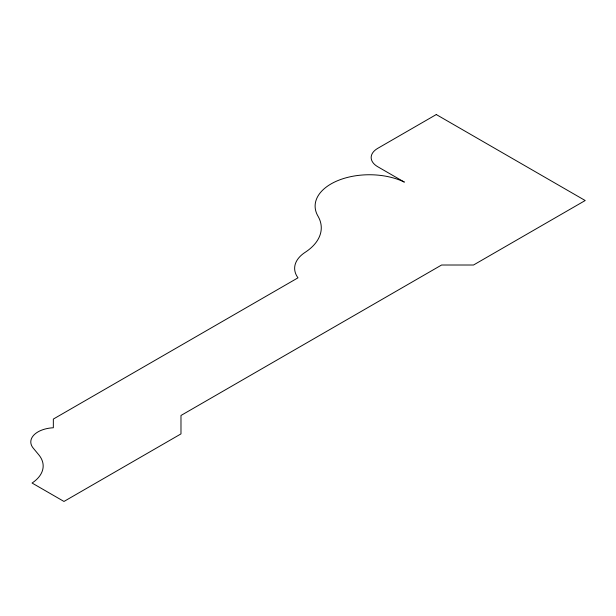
<?xml version="1.0" encoding="UTF-8"?>
<svg xmlns="http://www.w3.org/2000/svg" width="616" height="616" viewBox="0 0 616 616"><rect width="100%" height="100%" fill="white"/><g stroke="black" fill="none" stroke-linecap="round" stroke-linejoin="round"><path stroke-width="0.92" d="M436.282 114.545L377.777 148.325A22.569 13.028 0 0 0 377.777 166.751L404.365 182.105A54.3 31.354 0 0 0 338.854 180.188A54.3 31.354 0 0 0 317.948 216.085A63.925 36.906 0 0 1 305.174 252.314A41.849 24.163 0 0 0 297.998 277.824L53.338 419.072L53.338 427.758A24.671 14.245 0 0 0 33.218 448.109L38.746 454.77A44.845 25.895 0 0 1 32.063 483.029L63.972 501.455L180.981 433.895L180.981 415.477L441.595 265.011L473.512 265.011L585.2 200.523L436.282 114.545"/></g></svg>
